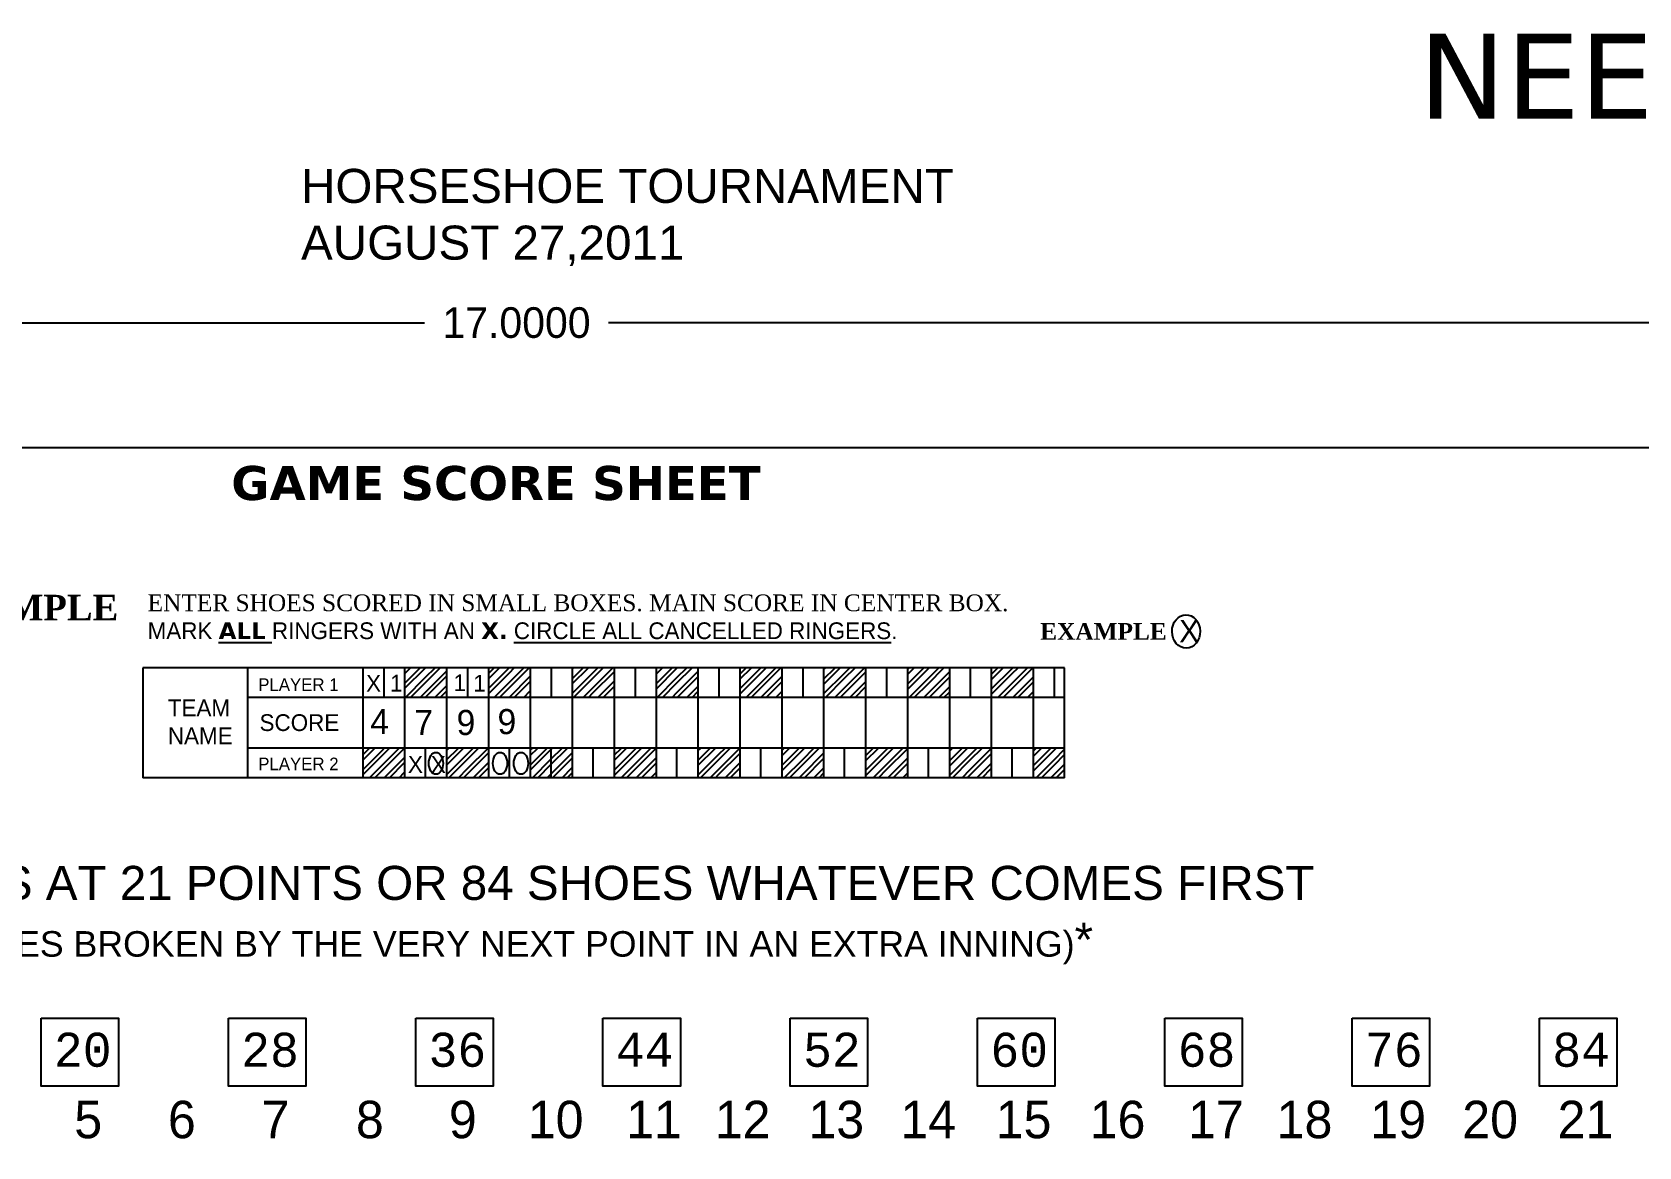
# Model space of a CAD drawing. Header units: inches. Extents: x -9 to 65.4, y -11.7 to 27.1.
# Drawn here: x 2.18 to 11.62, y 6.18 to 12.73 of the extents above; entities that cross this region are included whole.
import ezdxf

# ---------------------------------------------------------------- set-up
doc = ezdxf.new("R2010")
doc.units = ezdxf.units.IN
doc.header["$MEASUREMENT"] = 0
doc.header["$PDMODE"] = 2
doc.layers.add('Layer2', color=7, linetype='Continuous')
doc.dimstyles.get("Standard").update_dxf_attribs({"dimtxt": 0.18, "dimasz": 0.18, "dimexe": 0.18, "dimexo": 0.0625, "dimgap": 0.09, "dimtad": 0, "dimtih": 1, "dimtoh": 1, "dimdec": 4, "dimzin": 0, "dimdsep": 46, "dimtxsty": 'Standard', "dimcen": 0.09, "dimadec": 0, "dimazin": 0, "dimtfac": 1, "dimtdec": 4, "dimtofl": 0, "dimtmove": 0, "dimatfit": 3, "dimfxl": 1, "dimtolj": 1, "dimtzin": 0, "dimarcsym": 0})

# ---------------------------------------------------------------- blocks, each defined once
blk = doc.blocks.new('*D4')
at = {"layer": 'Defpoints', "color": 0, "transparency": 16777216}
for p in [(-3.4733, 11.0179), (-3.4733, 10.2861), (13.5267, 10.2861)]:
    blk.add_point(p, dxfattribs=at)
at = {"layer": 'Layer2', "color": 0, "lineweight": -2, "transparency": 16777216}
for p, q in [((-3.4733, 10.3486), (-3.4733, 11.1979)), ((13.5267, 10.3486), (13.5267, 11.1979)), ((-3.2933, 11.0179), (4.4867, 11.0179)), ((13.3467, 11.0179), (5.5667, 11.0179))]:
    blk.add_line(p, q, dxfattribs=at)
at = {"layer": 'Layer2', "color": 0, "transparency": 16777216}
for points in [[(-3.2933, 11.0479), (-3.2933, 10.9879), (-3.4733, 11.0179)], [(13.3467, 11.0479), (13.3467, 10.9879), (13.5267, 11.0179)]]:
    blk.add_solid(points, dxfattribs=at)
at = {"layer": 'Layer2', "color": 0, "transparency": 16777216, "insert": (5.0267, 11.0179), "char_height": 0.18, "attachment_point": 5}
blk.add_mtext('\\A1;17.0000', dxfattribs=at)

msp = doc.modelspace()

# ---------------------------------------------------------------- linework, layer by layer
at = {"layer": 'Layer2'}
for p, q in [((8.24554, 8.99132), (2.83147, 8.99132)), ((2.83147, 8.99132), (2.83147, 8.34532)), ((3.44671, 8.99132), (3.44671, 8.34532)), ((4.12346, 8.99132), (4.12346, 8.34532)), ((4.24651, 8.99132), (4.24651, 8.81709)), ((4.36956, 8.99132), (4.36956, 8.34532)), ((4.36956, 8.95603), (4.40485, 8.99132)), ((4.36956, 8.86902), (4.49186, 8.99132)), ((4.36956, 8.98679), (4.37409, 8.99132)), ((4.36956, 8.89979), (4.46109, 8.99132)), ((4.49261, 8.90506), (4.57886, 8.99132)), ((4.49261, 8.93582), (4.5481, 8.99132)), ((4.49261, 8.84882), (4.61565, 8.97186)), ((4.61565, 8.99132), (4.61565, 8.34532)), ((4.7387, 8.99132), (4.7387, 8.81709)), ((4.86175, 8.99132), (4.86175, 8.34532)), ((4.86175, 8.92617), (4.92689, 8.99132)), ((4.86175, 8.95694), (4.89613, 8.99132)), ((4.86175, 8.86993), (4.98314, 8.99132)), ((4.98479, 8.96221), (5.0139, 8.99132)), ((4.98479, 8.87521), (5.10091, 8.99132)), ((4.98479, 8.90597), (5.07014, 8.99132)), ((5.10784, 8.99132), (5.10784, 8.34532)), ((5.23089, 8.99132), (5.23089, 8.81709)), ((5.23089, 8.99132), (5.23089, 8.81709)), ((5.35393, 8.99132), (5.35393, 8.34532)), ((5.35393, 8.98333), (5.36193, 8.99132)), ((5.35393, 8.89632), (5.44894, 8.99132)), ((5.35393, 8.92708), (5.41817, 8.99132)), ((5.47698, 8.93236), (5.53594, 8.99132)), ((5.47698, 8.96312), (5.50518, 8.99132)), ((5.47698, 8.87611), (5.59219, 8.99132)), ((5.47698, 8.84535), (5.60003, 8.9684)), ((5.60003, 8.99132), (5.60003, 8.34532)), ((5.72307, 8.99132), (5.72307, 8.81709)), ((5.84612, 8.99132), (5.84612, 8.34532)), ((5.84612, 8.95347), (5.88397, 8.99132)), ((5.84612, 8.98423), (5.85321, 8.99132)), ((5.84612, 8.89722), (5.94022, 8.99132)), ((5.84612, 8.86646), (5.96917, 8.98951)), ((5.96917, 8.98951), (5.97098, 8.99132)), ((5.96917, 8.9025), (6.05799, 8.99132)), ((5.96917, 8.93326), (6.02722, 8.99132)), ((5.96917, 8.84626), (6.09221, 8.9693)), ((6.09221, 8.99132), (6.09221, 8.34532)), ((6.21526, 8.99132), (6.21526, 8.81709)), ((6.33831, 8.99132), (6.33831, 8.34532)), ((6.33831, 8.92361), (6.40602, 8.99132)), ((6.33831, 8.95438), (6.37525, 8.99132)), ((6.33831, 8.86737), (6.46136, 8.99041)), ((6.46136, 8.95965), (6.49302, 8.99132)), ((6.46136, 8.87265), (6.58003, 8.99132)), ((6.46136, 8.99041), (6.46226, 8.99132)), ((6.46136, 8.90341), (6.54927, 8.99132)), ((6.5844, 8.99132), (6.5844, 8.34532)), ((6.70745, 8.99132), (6.70745, 8.81709)), ((6.8305, 8.99132), (6.8305, 8.34532)), ((6.8305, 8.98076), (6.84105, 8.99132)), ((6.8305, 8.89376), (6.92806, 8.99132)), ((6.8305, 8.92452), (6.8973, 8.99132)), ((6.95354, 8.9298), (7.01507, 8.99132)), ((6.95354, 8.96056), (6.9843, 8.99132)), ((6.95354, 8.87355), (7.07131, 8.99132)), ((6.95354, 8.84279), (7.07659, 8.96584)), ((7.07659, 8.99132), (7.07659, 8.34532)), ((7.19964, 8.99132), (7.19964, 8.81709)), ((7.32268, 8.99132), (7.32268, 8.34532)), ((7.32268, 8.95091), (7.3631, 8.99132)), ((7.32268, 8.98167), (7.33233, 8.99132)), ((7.32268, 8.89466), (7.41934, 8.99132)), ((7.32268, 8.8639), (7.44573, 8.98695)), ((7.44573, 8.98695), (7.4501, 8.99132)), ((7.44573, 8.89994), (7.53711, 8.99132)), ((7.44573, 8.9307), (7.50635, 8.99132)), ((7.44573, 8.8437), (7.56878, 8.96674)), ((7.56878, 8.99132), (7.56878, 8.34532)), ((7.69182, 8.99132), (7.69182, 8.81709)), ((7.81487, 8.99132), (7.81487, 8.34532)), ((7.81487, 8.92105), (7.88514, 8.99132)), ((7.81487, 8.95181), (7.85438, 8.99132)), ((7.81487, 8.86481), (7.93792, 8.98785)), ((7.93792, 8.95709), (7.97215, 8.99132)), ((7.93792, 8.87008), (8.05915, 8.99132)), ((7.93792, 8.98785), (7.94138, 8.99132)), ((7.93792, 8.90085), (8.02839, 8.99132)), ((8.06096, 8.99132), (8.06096, 8.34532)), ((8.18401, 8.99132), (8.18401, 8.81709)), ((8.24554, 8.34532), (8.24554, 8.99132)), ((4.37387, 8.81709), (4.49261, 8.93582)), ((4.40463, 8.81709), (4.49261, 8.90506)), ((4.49261, 8.81806), (4.61565, 8.9411)), ((4.54788, 8.81709), (4.61565, 8.88486)), ((4.86175, 8.83917), (4.98479, 8.96221)), ((4.89591, 8.81709), (4.98479, 8.90597)), ((4.92667, 8.81709), (4.98479, 8.87521)), ((4.98479, 8.81896), (5.10784, 8.94201)), ((5.01368, 8.81709), (5.10784, 8.91125)), ((5.35393, 8.84007), (5.47698, 8.96312)), ((5.36171, 8.81709), (5.47698, 8.93236)), ((5.41795, 8.81709), (5.47698, 8.87611)), ((5.50496, 8.81709), (5.60003, 8.91215)), ((5.53572, 8.81709), (5.60003, 8.88139)), ((5.85299, 8.81709), (5.96917, 8.93326)), ((5.88375, 8.81709), (5.96917, 8.9025)), ((5.97076, 8.81709), (6.09221, 8.93854)), ((6.027, 8.81709), (6.09221, 8.8823)), ((6.33831, 8.83661), (6.46136, 8.95965)), ((6.37503, 8.81709), (6.46136, 8.90341)), ((6.4058, 8.81709), (6.46136, 8.87265)), ((6.46204, 8.81709), (6.5844, 8.93945)), ((6.4928, 8.81709), (6.5844, 8.90869)), ((6.8305, 8.83751), (6.95354, 8.96056)), ((6.84083, 8.81709), (6.95354, 8.9298)), ((6.89708, 8.81709), (6.95354, 8.87355)), ((6.98408, 8.81709), (7.07659, 8.90959)), ((7.01485, 8.81709), (7.07659, 8.87883)), ((7.33211, 8.81709), (7.44573, 8.9307)), ((7.36288, 8.81709), (7.44573, 8.89994)), ((7.44988, 8.81709), (7.56878, 8.93598)), ((7.50613, 8.81709), (7.56878, 8.87973)), ((7.81487, 8.83404), (7.93792, 8.95709)), ((7.85416, 8.81709), (7.93792, 8.90085)), ((7.94116, 8.81709), (8.06096, 8.93689)), ((7.97193, 8.81709), (8.06096, 8.90612)), ((8.24554, 8.81709), (3.44671, 8.81709)), ((4.46087, 8.81709), (4.49261, 8.84882)), ((4.49164, 8.81709), (4.49261, 8.81806)), ((4.57864, 8.81709), (4.61565, 8.8541)), ((4.98292, 8.81709), (4.98479, 8.81896)), ((5.06992, 8.81709), (5.10784, 8.855)), ((5.10069, 8.81709), (5.10784, 8.82424)), ((5.44872, 8.81709), (5.47698, 8.84535)), ((5.59197, 8.81709), (5.60003, 8.82514)), ((5.94, 8.81709), (5.96917, 8.84626)), ((6.05777, 8.81709), (6.09221, 8.85153)), ((6.54905, 8.81709), (6.5844, 8.85244)), ((6.57981, 8.81709), (6.5844, 8.82168)), ((6.92784, 8.81709), (6.95354, 8.84279)), ((7.07109, 8.81709), (7.07659, 8.82258)), ((7.41912, 8.81709), (7.44573, 8.8437)), ((7.53689, 8.81709), (7.56878, 8.84897)), ((7.88492, 8.81709), (7.93792, 8.87008)), ((8.02817, 8.81709), (8.06096, 8.84988)), ((8.05893, 8.81709), (8.06096, 8.81912)), ((8.24554, 8.51956), (3.44671, 8.51956)), ((4.12346, 8.44892), (4.19411, 8.51956)), ((4.12346, 8.47968), (4.16335, 8.51956)), ((4.12346, 8.39267), (4.24651, 8.51572)), ((4.24651, 8.48495), (4.28112, 8.51956)), ((4.24651, 8.39795), (4.36812, 8.51956)), ((4.24651, 8.51572), (4.25035, 8.51956)), ((4.24651, 8.42871), (4.33736, 8.51956)), ((4.49261, 8.34532), (4.49261, 8.51956)), ((4.61565, 8.50607), (4.62914, 8.51956)), ((4.61565, 8.41906), (4.71615, 8.51956)), ((4.61565, 8.44982), (4.68539, 8.51956)), ((4.7387, 8.4551), (4.80316, 8.51956)), ((4.7387, 8.48586), (4.7724, 8.51956)), ((4.7387, 8.39885), (4.8594, 8.51956)), ((4.98479, 8.34532), (4.98479, 8.51956)), ((5.10784, 8.47621), (5.15119, 8.51956)), ((5.10784, 8.50697), (5.12043, 8.51956)), ((5.10784, 8.41996), (5.20743, 8.51956)), ((5.10784, 8.3892), (5.23089, 8.51225)), ((5.23089, 8.34532), (5.23089, 8.51956)), ((5.23089, 8.51225), (5.2382, 8.51956)), ((5.23089, 8.42524), (5.3252, 8.51956)), ((5.23089, 8.456), (5.29444, 8.51956)), ((5.47698, 8.34532), (5.47698, 8.51956)), ((5.60003, 8.44635), (5.67323, 8.51956)), ((5.60003, 8.47712), (5.64247, 8.51956)), ((5.60003, 8.39011), (5.72307, 8.51316)), ((5.72307, 8.48239), (5.76024, 8.51956)), ((5.72307, 8.51316), (5.72948, 8.51956)), ((5.72307, 8.42615), (5.81648, 8.51956)), ((5.72307, 8.39539), (5.84612, 8.51843)), ((5.96917, 8.34532), (5.96917, 8.51956)), ((6.09221, 8.50351), (6.10827, 8.51956)), ((6.09221, 8.4165), (6.19528, 8.51956)), ((6.09221, 8.44726), (6.16451, 8.51956)), ((6.21526, 8.45254), (6.28228, 8.51956)), ((6.21526, 8.4833), (6.25152, 8.51956)), ((6.21526, 8.39629), (6.33831, 8.51934)), ((6.46136, 8.34532), (6.46136, 8.51956)), ((6.5844, 8.47365), (6.63031, 8.51956)), ((6.5844, 8.50441), (6.59955, 8.51956)), ((6.5844, 8.4174), (6.68656, 8.51956)), ((6.5844, 8.38664), (6.70745, 8.50969)), ((6.70745, 8.50969), (6.71732, 8.51956)), ((6.70745, 8.42268), (6.80433, 8.51956)), ((6.70745, 8.45344), (6.77356, 8.51956)), ((6.95354, 8.34532), (6.95354, 8.51956)), ((7.07659, 8.44379), (7.15236, 8.51956)), ((7.07659, 8.47455), (7.12159, 8.51956)), ((7.07659, 8.38755), (7.19964, 8.51059)), ((7.19964, 8.47983), (7.23936, 8.51956)), ((7.19964, 8.51059), (7.2086, 8.51956)), ((7.19964, 8.42359), (7.29561, 8.51956)), ((7.19964, 8.39282), (7.32268, 8.51587)), ((7.44573, 8.34532), (7.44573, 8.51956)), ((7.56878, 8.50094), (7.58739, 8.51956)), ((7.56878, 8.41394), (7.6744, 8.51956)), ((7.56878, 8.4447), (7.64364, 8.51956)), ((7.69182, 8.44998), (7.76141, 8.51956)), ((7.69182, 8.48074), (7.73064, 8.51956)), ((7.69182, 8.39373), (7.81487, 8.51678)), ((7.93792, 8.34532), (7.93792, 8.51956)), ((8.06096, 8.47109), (8.10944, 8.51956)), ((8.06096, 8.50185), (8.07867, 8.51956)), ((8.06096, 8.41484), (8.16568, 8.51956)), ((8.06096, 8.38408), (8.18401, 8.50713)), ((8.18401, 8.50713), (8.19644, 8.51956)), ((8.18401, 8.45088), (8.24554, 8.51241)), ((4.12346, 8.36191), (4.24651, 8.48495)), ((4.16313, 8.34532), (4.24651, 8.42871)), ((4.25013, 8.34532), (4.36956, 8.46475)), ((4.2809, 8.34532), (4.36956, 8.43399)), ((4.61565, 8.36281), (4.7387, 8.48586)), ((4.62892, 8.34532), (4.7387, 8.4551)), ((4.68517, 8.34532), (4.7387, 8.39885)), ((4.7387, 8.36809), (4.86175, 8.49114)), ((4.77218, 8.34532), (4.86175, 8.43489)), ((4.80294, 8.34532), (4.86175, 8.40413)), ((5.12021, 8.34532), (5.23089, 8.456)), ((5.15097, 8.34532), (5.23089, 8.42524)), ((5.23089, 8.369), (5.35393, 8.49204)), ((5.23798, 8.34532), (5.35393, 8.46128)), ((5.29422, 8.34532), (5.35393, 8.40504)), ((5.60003, 8.35935), (5.72307, 8.48239)), ((5.64225, 8.34532), (5.72307, 8.42615)), ((5.72926, 8.34532), (5.84612, 8.46219)), ((5.76002, 8.34532), (5.84612, 8.43143)), ((6.09221, 8.36025), (6.21526, 8.4833)), ((6.10805, 8.34532), (6.21526, 8.45254)), ((6.21526, 8.36553), (6.33831, 8.48858)), ((6.2513, 8.34532), (6.33831, 8.43233)), ((6.28206, 8.34532), (6.33831, 8.40157)), ((6.59933, 8.34532), (6.70745, 8.45344)), ((6.63009, 8.34532), (6.70745, 8.42268)), ((6.70745, 8.36644), (6.8305, 8.48948)), ((6.7171, 8.34532), (6.8305, 8.45872)), ((6.77334, 8.34532), (6.8305, 8.40248)), ((7.07659, 8.35679), (7.19964, 8.47983)), ((7.12137, 8.34532), (7.19964, 8.42359)), ((7.20838, 8.34532), (7.32268, 8.45963)), ((7.23914, 8.34532), (7.32268, 8.42886)), ((7.56878, 8.35769), (7.69182, 8.48074)), ((7.58717, 8.34532), (7.69182, 8.44998)), ((7.69182, 8.36297), (7.81487, 8.48602)), ((7.73043, 8.34532), (7.81487, 8.42977)), ((7.76119, 8.34532), (7.81487, 8.39901)), ((8.07845, 8.34532), (8.18401, 8.45088)), ((8.10922, 8.34532), (8.18401, 8.42012)), ((8.18401, 8.42012), (8.24554, 8.48164)), ((8.18401, 8.36387), (8.24554, 8.4254)), ((8.24554, 8.34532), (2.83147, 8.34532)), ((4.19389, 8.34532), (4.24651, 8.39795)), ((4.33714, 8.34532), (4.36956, 8.37774)), ((4.3679, 8.34532), (4.36956, 8.34698)), ((4.71593, 8.34532), (4.7387, 8.36809)), ((4.85918, 8.34532), (4.86175, 8.34789)), ((5.20721, 8.34532), (5.23089, 8.369)), ((5.32498, 8.34532), (5.35393, 8.37427)), ((5.67301, 8.34532), (5.72307, 8.39539)), ((5.81626, 8.34532), (5.84612, 8.37518)), ((6.16429, 8.34532), (6.21526, 8.39629)), ((6.19506, 8.34532), (6.21526, 8.36553)), ((6.68634, 8.34532), (6.70745, 8.36644)), ((6.80411, 8.34532), (6.8305, 8.37171)), ((7.15214, 8.34532), (7.19964, 8.39282)), ((7.29539, 8.34532), (7.32268, 8.37262)), ((7.64342, 8.34532), (7.69182, 8.39373)), ((7.67418, 8.34532), (7.69182, 8.36297)), ((8.16546, 8.34532), (8.18401, 8.36387)), ((8.19622, 8.34532), (8.24554, 8.39464))]:
    msp.add_line(p, q, dxfattribs=at)
for points in [[(-3.47335, 10.2861), (13.52665, 10.2861), (13.52665, -0.7139), (-3.47335, -0.7139)], [(2.23458, 6.93214), (2.68891, 6.93214), (2.68891, 6.5331), (2.23458, 6.5331)], [(3.33458, 6.93214), (3.78891, 6.93214), (3.78891, 6.5331), (3.33458, 6.5331)], [(4.43458, 6.93214), (4.88891, 6.93214), (4.88891, 6.5331), (4.43458, 6.5331)], [(5.53458, 6.93214), (5.98891, 6.93214), (5.98891, 6.5331), (5.53458, 6.5331)], [(6.63458, 6.93214), (7.08891, 6.93214), (7.08891, 6.5331), (6.63458, 6.5331)], [(7.73458, 6.93214), (8.18891, 6.93214), (8.18891, 6.5331), (7.73458, 6.5331)], [(8.83458, 6.93214), (9.28891, 6.93214), (9.28891, 6.5331), (8.83458, 6.5331)], [(9.93458, 6.93214), (10.38891, 6.93214), (10.38891, 6.5331), (9.93458, 6.5331)], [(11.03458, 6.93214), (11.48891, 6.93214), (11.48891, 6.5331), (11.03458, 6.5331)]]:
    msp.add_lwpolyline(points, close=True, dxfattribs=at)
for centre, major_axis, ratio in [((8.95889, 9.20469), (-0.00135, 0.09824), 0.8356504), ((4.5535, 8.42982), (0, 0.06434), 0.6528187), ((4.92977, 8.42982), (0, 0.06434), 0.6528187), ((5.05282, 8.42982), (0, 0.06434), 0.6528187)]:
    msp.add_ellipse(centre, major_axis=major_axis, ratio=ratio, dxfattribs=at)

# ---------------------------------------------------------------- texts
for s, insert, char_height, width, attachment_point in [('{\\fVerdana|b0|i0|c0|p34;\\C1;NEEDS WORK }', (10.3243, 12.71637), 0.5, 8.1588386, 1), ('{\\fArial Baltic|b0|i0|c186|p34;HORSESHOE TOURNAMENT\\PAUGUST 27,2011}', (3.76127, 11.92216), 0.2, 5.4818802, 1), ('{\\fVerdana|b1|i0|c0|p34;GAME SCORE SHEET}', (3.35133, 10.17683), 0.2, 7.0179, 1), ('{\\fTimes New Roman|b1|i0|c0|p18;EXAMPLE}', (1.55525, 9.42018), 0.15, 1.8101125, 1), ('{\\fTimes New Roman|b0|i0|c0|p18;ENTER SHOES SCORED IN SMALL BOXES. MAIN SCORE IN CENTER BOX.\\P}MARK {\\fVerdana|b1|i0|c0|p34;\\LALL} RINGERS WITH AN {\\fVerdana|b1|i0|c0|p34;X.} {\\fVAGRounded BT|b0|i0|c0|p34;\\LCIRCLE ALL CANCELLED RINGERS}.', (2.86034, 9.42222), 0.0984375, 5.38055, 1), ('{\\fTimes New Roman|b1|i0|c0|p18;EXAMPLE}', (8.1021, 9.25408), 0.0984375, 1.8101125, 1), ('X', (8.91858, 9.27208), 0.13125, 0.1489688, 1), ('PLAYER 1', (3.50981, 8.92923), 0.073828, 0.6767578, 1), ('X', (4.14337, 8.94921), 0.09844, 0.1007016, 1), ('1', (4.28386, 8.95012), 0.09844, 0.1007016, 1), ('1', (4.65666, 8.95282), 0.09844, 0.1007016, 1), ('1', (4.77249, 8.94963), 0.09844, 0.1007016, 1), ('TEAM\\PNAME', (2.97905, 8.80505), 0.098438, 0.6152344, 1), ('SCORE', (3.51757, 8.71832), 0.098438, 0.567, 1), ('4', (4.16786, 8.74901), 0.14766, 0.2023875, 1), ('7', (4.42655, 8.74379), 0.14766, 0.2023875, 1), ('9', (4.67478, 8.74379), 0.14766, 0.2023875, 1), ('9', (4.91518, 8.74901), 0.14766, 0.2023875, 1), ('PLAYER 2', (3.50981, 8.46355), 0.073828, 0.6767578, 1), ('X', (4.38915, 8.47248), 0.09844, 0.1007016, 1), ('X', (4.52347, 8.47248), 0.09844, 0.1007016, 1), ('{\\fArial Baltic|b0|i0|c186|p34;GAME ENDS AT 21 POINTS OR 84 SHOES WHATEVER COMES FIRST\\P(\\H0.75x;TIES BROKEN BY THE VERY NEXT POINT IN AN EXTRA INNING)\\H1.333x;*}', (5.11059, 7.82762), 0.2, 11.9873389, 2), ('{\\fMonospac821 BT|b0|i0|c0|p49;20}', (2.30982, 6.84746), 0.2, 0.5475591, 1), ('{\\fMonospac821 BT|b0|i0|c0|p49;28}', (3.40982, 6.84746), 0.2, 0.5475591, 1), ('{\\fMonospac821 BT|b0|i0|c0|p49;36}', (4.50982, 6.84746), 0.2, 0.5475591, 1), ('{\\fMonospac821 BT|b0|i0|c0|p49;44}', (5.60982, 6.84746), 0.2, 0.5475591, 1), ('{\\fMonospac821 BT|b0|i0|c0|p49;52}', (6.70982, 6.84746), 0.2, 0.5475591, 1), ('{\\fMonospac821 BT|b0|i0|c0|p49;60}', (7.80982, 6.84746), 0.2, 0.5475591, 1), ('{\\fMonospac821 BT|b0|i0|c0|p49;68}', (8.90982, 6.84746), 0.2, 0.5475591, 1), ('{\\fMonospac821 BT|b0|i0|c0|p49;76}', (10.00982, 6.84746), 0.2, 0.5475591, 1), ('{\\fMonospac821 BT|b0|i0|c0|p49;84}', (11.10982, 6.84746), 0.2, 0.5475591, 1), ('5', (2.42953, 6.44778), 0.22, 0.48114, 1), ('6', (2.97953, 6.44778), 0.22, 0.48114, 1), ('7', (3.52953, 6.44778), 0.22, 0.48114, 1), ('8', (4.08357, 6.44778), 0.22, 0.48114, 1), ('9', (4.62953, 6.44778), 0.22, 0.48114, 1), ('10', (5.09315, 6.44778), 0.22, 0.48114, 1), ('11', (5.67059, 6.44778), 0.22, 0.48114, 1), ('12', (6.19113, 6.44778), 0.22, 0.48114, 1), ('13', (6.74113, 6.44778), 0.22, 0.48114, 1), ('14', (7.28125, 6.44778), 0.22, 0.48114, 1), ('15', (7.84113, 6.44778), 0.22, 0.48114, 1), ('16', (8.39315, 6.44778), 0.22, 0.48114, 1), ('17', (8.97059, 6.44778), 0.22, 0.48114, 1), ('18', (9.49113, 6.44778), 0.22, 0.48114, 1), ('19', (10.04113, 6.44778), 0.22, 0.48114, 1), ('20', (10.58125, 6.44778), 0.22, 0.48114, 1), ('21', (11.14113, 6.44778), 0.22, 0.48114, 1)]:
    msp.add_mtext(s, dxfattribs=dict(at, insert=insert, char_height=char_height, width=width, attachment_point=attachment_point))

# ---------------------------------------------------------------- dimensions: what is measured, and where the dimension line sits
dim = msp.add_linear_dim(base=(-3.47335, 11.01792), p1=(13.52665, 10.2861), p2=(-3.47335, 10.2861), dimstyle='Standard', dxfattribs=at)
dim.commit()
dim.dimension.update_dxf_attribs({"geometry": '*D4', "text_midpoint": (5.02665, 11.01792)})

doc.saveas('drawing.dxf')
